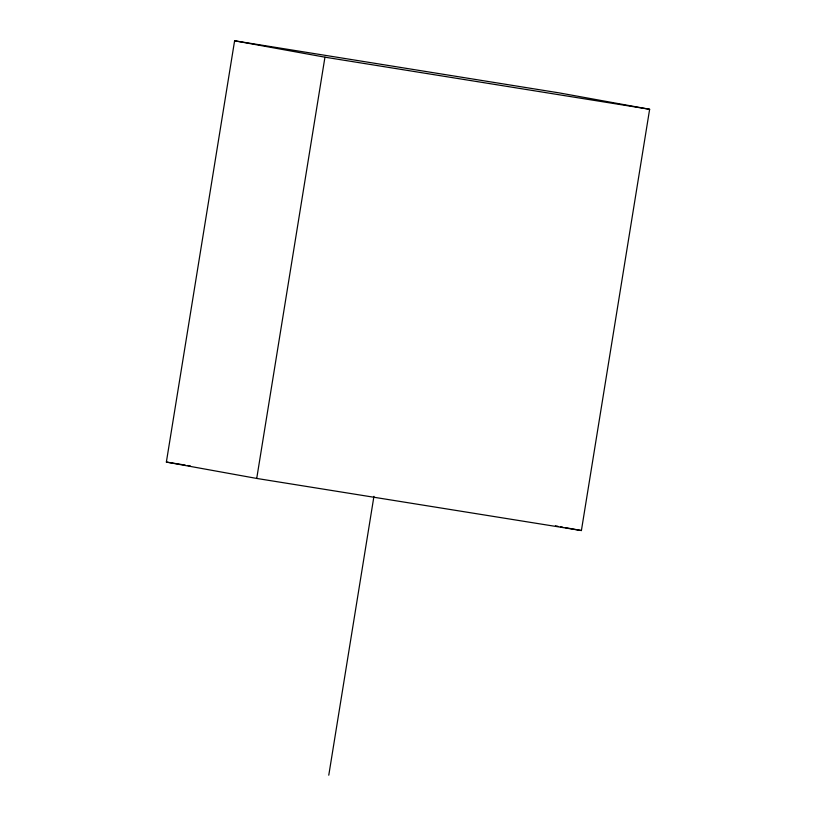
<?xml version="1.0" encoding="UTF-8"?>
<svg xmlns="http://www.w3.org/2000/svg" width="816" height="816" viewBox="0 0 816 816"><rect width="100%" height="100%" fill="white"/><g stroke="black" fill="none" stroke-linecap="round" stroke-linejoin="round"><path stroke-width="1.22" d="M166.362 462.07L234.6 40.8L559.276 92.902L649.638 109.283L581.4 530.543L256.724 478.441L166.362 462.07L185.242 465.1M256.724 478.441L324.952 57.181L234.6 40.8M328.777 775.2L373.942 496.322M324.952 57.181L649.638 109.283M187.762 465.497L190.281 465.905M555.41 525.83L557.889 526.279M560.357 526.728L562.836 527.177M565.315 527.626L581.4 530.543"/></g></svg>
